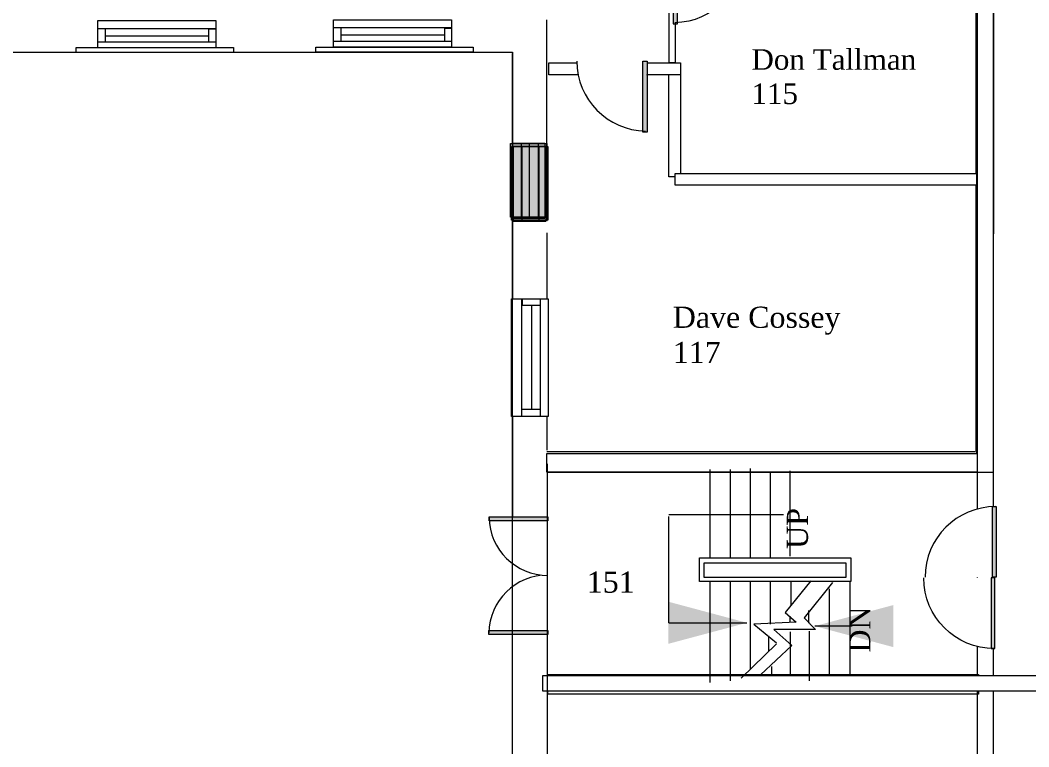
# Model space of a CAD drawing. Header units: inches. Extents: x -1989 to 2159, y -2212 to 2149.
# Drawn here: x -962 to -449, y -367 to 3 of the extents above; entities that cross this region are included whole.
import ezdxf

# ---------------------------------------------------------------- set-up
doc = ezdxf.new("R2010")
doc.units = ezdxf.units.IN
doc.header["$LTSCALE"] = 96
doc.header["$MEASUREMENT"] = 0
doc.layers.add('None', color=7, linetype='Continuous', lineweight=5)
doc.styles.add('Times', font='Times')

# ---------------------------------------------------------------- blocks, each defined once
blk = doc.blocks.new('*U25')
at = {"color": 7, "linetype": 'Continuous', "lineweight": 13}
blk.add_wipeout([(-922.6, 2.52), (-862.6, 2.52), (-862.6, -11.48), (-922.6, -11.48)], dxfattribs=at).dxf.layer = 'None'
at = {"layer": 'None', "color": 7, "linetype": 'Continuous', "lineweight": 13}
blk.add_lwpolyline([(-922.6, 2.52), (-862.6, 2.52), (-862.6, -11.48), (-922.6, -11.48)], close=True, dxfattribs=at)
at = {"color": 7, "linetype": 'Continuous', "lineweight": 13}
blk.add_wipeout([(-922.6, -1.48), (-862.6, -1.48), (-862.6, -8.48), (-922.6, -8.48)], dxfattribs=at).dxf.layer = 'None'
at = {"layer": 'None', "color": 7, "linetype": 'Continuous', "lineweight": 13}
blk.add_line((-922.35, -5.23), (-862.6, -5.23), dxfattribs=at)
blk.add_lwpolyline([(-922.6, -1.48), (-862.6, -1.48), (-862.6, -8.48), (-922.6, -8.48)], close=True, dxfattribs=at)
at = {"color": 7, "linetype": 'Continuous', "lineweight": 13}
for points in [[(-922.6, -1.48), (-918.85, -1.48), (-918.85, -8.48), (-922.6, -8.48)], [(-866.1, -1.73), (-862.6, -1.73), (-862.6, -8.48), (-866.1, -8.48)]]:
    blk.add_wipeout(points, dxfattribs=at).dxf.layer = 'None'
at = {"layer": 'None', "color": 7, "linetype": 'Continuous', "lineweight": 13}
for points in [[(-922.6, -1.48), (-918.85, -1.48), (-918.85, -8.48), (-922.6, -8.48)], [(-866.1, -1.73), (-862.6, -1.73), (-862.6, -8.48), (-866.1, -8.48)]]:
    blk.add_lwpolyline(points, close=True, dxfattribs=at)
blk = doc.blocks.new('*U26')
at = {"color": 7, "linetype": 'Continuous', "lineweight": 13}
blk.add_wipeout([(-802.67, 2.96), (-742.67, 2.96), (-742.67, -11.04), (-802.67, -11.04)], dxfattribs=at).dxf.layer = 'None'
at = {"layer": 'None', "color": 7, "linetype": 'Continuous', "lineweight": 13}
blk.add_lwpolyline([(-802.67, 2.96), (-742.67, 2.96), (-742.67, -11.04), (-802.67, -11.04)], close=True, dxfattribs=at)
at = {"color": 7, "linetype": 'Continuous', "lineweight": 13}
blk.add_wipeout([(-802.67, -1.04), (-742.67, -1.04), (-742.67, -8.04), (-802.67, -8.04)], dxfattribs=at).dxf.layer = 'None'
at = {"layer": 'None', "color": 7, "linetype": 'Continuous', "lineweight": 13}
blk.add_line((-802.42, -4.79), (-742.67, -4.79), dxfattribs=at)
blk.add_lwpolyline([(-802.67, -1.04), (-742.67, -1.04), (-742.67, -8.04), (-802.67, -8.04)], close=True, dxfattribs=at)
at = {"color": 7, "linetype": 'Continuous', "lineweight": 13}
for points in [[(-802.67, -1.04), (-798.92, -1.04), (-798.92, -8.04), (-802.67, -8.04)], [(-746.17, -1.29), (-742.67, -1.29), (-742.67, -8.04), (-746.17, -8.04)]]:
    blk.add_wipeout(points, dxfattribs=at).dxf.layer = 'None'
at = {"layer": 'None', "color": 7, "linetype": 'Continuous', "lineweight": 13}
for points in [[(-802.67, -1.04), (-798.92, -1.04), (-798.92, -8.04), (-802.67, -8.04)], [(-746.17, -1.29), (-742.67, -1.29), (-742.67, -8.04), (-746.17, -8.04)]]:
    blk.add_lwpolyline(points, close=True, dxfattribs=at)
blk = doc.blocks.new('*U37')
at = {"color": 7, "linetype": 'Continuous', "lineweight": 13}
blk.add_wipeout([(-712.17, -138.98), (-693.6, -138.98), (-693.6, -198.98), (-712.17, -198.98)], dxfattribs=at).dxf.layer = 'None'
at = {"layer": 'None', "color": 7, "linetype": 'Continuous', "lineweight": 13}
blk.add_lwpolyline([(-712.17, -138.98), (-693.6, -138.98), (-693.6, -198.98), (-712.17, -198.98)], close=True, dxfattribs=at)
at = {"color": 7, "linetype": 'Continuous', "lineweight": 13}
blk.add_wipeout([(-706.86, -138.98), (-697.58, -138.98), (-697.58, -198.98), (-706.86, -198.98)], dxfattribs=at).dxf.layer = 'None'
at = {"layer": 'None', "color": 7, "linetype": 'Continuous', "lineweight": 13}
blk.add_line((-701.89, -198.73), (-701.89, -138.98), dxfattribs=at)
blk.add_lwpolyline([(-706.86, -138.98), (-697.58, -138.98), (-697.58, -198.98), (-706.86, -198.98)], close=True, dxfattribs=at)
at = {"color": 7, "linetype": 'Continuous', "lineweight": 13}
for points in [[(-706.53, -138.98), (-697.58, -138.98), (-697.58, -142.48), (-706.53, -142.48)], [(-706.86, -195.23), (-697.58, -195.23), (-697.58, -198.98), (-706.86, -198.98)]]:
    blk.add_wipeout(points, dxfattribs=at).dxf.layer = 'None'
at = {"layer": 'None', "color": 7, "linetype": 'Continuous', "lineweight": 13}
for points in [[(-706.53, -138.98), (-697.58, -138.98), (-697.58, -142.48), (-706.53, -142.48)], [(-706.86, -195.23), (-697.58, -195.23), (-697.58, -198.98), (-706.86, -198.98)]]:
    blk.add_lwpolyline(points, close=True, dxfattribs=at)
blk = doc.blocks.new("3' dr rh")
at = {"color": 7, "linetype": 'Continuous', "lineweight": 5}
blk.add_wipeout([(-17.01, 17.49), (-10.17, 16.71), (-3.61, 14.62), (2.42, 11.3), (7.7, 6.88), (12.02, 1.53), (15.23, -4.56), (17.21, -11.15), (17.88, -18), (-17.62, -18)], dxfattribs=at).dxf.layer = 'None'
at = {"layer": 'None', "linetype": 'Continuous', "lineweight": 5}
blk.add_hatch(color=255, dxfattribs=at).paths.add_polyline_path([(-17.88, 18), (-15.62, 18), (-15.62, -18), (-17.88, -18)])
at = {"layer": 'None', "color": 7, "linetype": 'Continuous', "lineweight": 5}
blk.add_lwpolyline([(-17.88, 18), (-15.62, 18), (-15.62, -18), (-17.88, -18)], close=True, dxfattribs=at)
blk.add_arc((-17.62, -18), 35.5, 0, 88.9999, dxfattribs=at)
blk = doc.blocks.new("3' dr lh")
at = {"color": 7, "linetype": 'Continuous', "lineweight": 5}
blk.add_wipeout([(-18, 18.12), (-10.98, 17.43), (-4.22, 15.38), (2, 12.06), (7.46, 7.58), (11.93, 2.13), (15.26, -4.1), (17.31, -10.85), (18, -17.88), (-18, -17.88)], dxfattribs=at).dxf.layer = 'None'
at = {"layer": 'None', "linetype": 'Continuous', "lineweight": 5}
blk.add_hatch(color=255, dxfattribs=at).paths.add_polyline_path([(-18, -16.12), (18, -16.12), (18, -18.12), (-18, -18.12)])
at = {"layer": 'None', "color": 7, "linetype": 'Continuous', "lineweight": 5}
blk.add_lwpolyline([(-18, -16.12), (18, -16.12), (18, -18.12), (-18, -18.12)], close=True, dxfattribs=at)
blk.add_arc((-18, -17.88), 36, 0, 90, dxfattribs=at)
blk = doc.blocks.new("5' dbl dr")
at = {"color": 7, "linetype": 'Continuous', "lineweight": 5}
blk.add_wipeout([(-29.23, 15.06), (-23.45, 14.39), (-17.91, 12.63), (-12.81, 9.82), (-8.35, 6.09), (-4.7, 1.57), (-1.98, -3.58), (-0.31, -9.15), (0.25, -14.94), (-29.75, -14.94)], dxfattribs=at).dxf.layer = 'None'
at = {"layer": 'None', "linetype": 'Continuous', "lineweight": 5}
blk.add_hatch(color=255, dxfattribs=at).paths.add_polyline_path([(-30, 15.06), (-28, 15.06), (-28, -14.94), (-30, -14.94)])
at = {"layer": 'None', "color": 7, "linetype": 'Continuous', "lineweight": 5}
blk.add_lwpolyline([(-30, 15.06), (-28, 15.06), (-28, -14.94), (-30, -14.94)], close=True, dxfattribs=at)
blk.add_arc((-29.75, -14.94), 30, 0, 88.9998, dxfattribs=at)
at = {"color": 7, "linetype": 'Continuous', "lineweight": 5}
blk.add_wipeout([(0, -15.06), (0.56, -9.27), (2.23, -3.7), (4.95, 1.44), (8.6, 5.96), (13.06, 9.7), (18.16, 12.5), (23.7, 14.27), (29.48, 14.93), (30, -15.06)], dxfattribs=at).dxf.layer = 'None'
at = {"layer": 'None', "linetype": 'Continuous', "lineweight": 5}
blk.add_hatch(color=255, dxfattribs=at).paths.add_polyline_path([(27.88, 14.94), (29.88, 14.94), (29.88, -15.06), (27.88, -15.06)])
at = {"layer": 'None', "color": 7, "linetype": 'Continuous', "lineweight": 5}
blk.add_lwpolyline([(27.88, 14.94), (29.88, 14.94), (29.88, -15.06), (27.88, -15.06)], close=True, dxfattribs=at)
blk.add_arc((30, -15.06), 30, 91.0002, 180, dxfattribs=at)

msp = doc.modelspace()

# ---------------------------------------------------------------- hatches: boundary and pattern name
at = {"layer": 'None', "linetype": 'Continuous', "lineweight": 5}
for points in [[(-712.67, -60.04), (-694.17, -60.04), (-694.17, -97.54), (-712.67, -97.54)], [(-711.67, -60.04), (-695.17, -60.04), (-695.17, -98.04), (-711.67, -98.04)], [(-707.17, -60.04), (-698.67, -60.04), (-698.67, -98.04), (-707.17, -98.04)]]:
    msp.add_hatch(color=7, dxfattribs=at).paths.add_polyline_path(points)

# ---------------------------------------------------------------- linework, layer by layer
at = {"layer": 'None', "color": 7, "linetype": 'Continuous', "lineweight": 13}
for p, q in [((-467.19, 580.46), (-467.67, -225.04)), ((-475.92, -216.54), (-475.92, 400.96)), ((-694.26, -99.54), (-694.26, 2.96)), ((-1843.17, -13.54), (-711.67, -13.54)), ((-711.67, -13.54), (-711.67, -257.04)), ((-695.17, -60.04), (-711.67, -60.04)), ((-703.17, -60.04), (-703.17, -98.04)), ((-694.73, -61.61), (-711.23, -61.61)), ((-711.67, -98.04), (-695.17, -98.04)), ((-711.23, -99.61), (-694.73, -99.61)), ((-694.17, -105.54), (-694.17, -216.04)), ((-694.17, -216.79), (-476.17, -216.79)), ((-467.67, -225.79), (-694.26, -225.79))]:
    msp.add_line(p, q, dxfattribs=at)
at = {"layer": 'None', "color": 7, "linetype": 'Continuous', "lineweight": 5}
for p, q in [((-573.94, -248.88), (-632.13, -248.88)), ((-632.13, -303.88), (-632.13, -249.88)), ((-548.96, -283.38), (-563.38, -301.38)), ((-572.94, -298.57), (-567.44, -303.57)), ((-570.44, -303.57), (-570.44, -300.57)), ((-563.38, -301.38), (-557.61, -307.38)), ((-560.94, -304.07), (-560.94, -297.57)), ((-632.13, -303.88), (-592.44, -303.88)), ((-567.44, -303.57), (-588.94, -304.57)), ((-588.94, -304.57), (-577.44, -314.07)), ((-557.61, -307.38), (-578.76, -307.38)), ((-578.76, -307.38), (-569.63, -315.38)), ((-538.94, -305.57), (-557.94, -305.57)), ((-581.44, -310.57), (-581.44, -318.57))]:
    msp.add_line(p, q, dxfattribs=at)
at = {"layer": 'None', "color": 7, "linetype": 'Continuous', "lineweight": 13}
for points in [[(-712.67, -60.04), (-694.17, -60.04), (-694.17, -97.54), (-712.67, -97.54)], [(-711.67, -60.04), (-695.17, -60.04), (-695.17, -98.04), (-711.67, -98.04)], [(-707.17, -60.04), (-698.67, -60.04), (-698.67, -98.04), (-707.17, -98.04)], [(-712.23, -61.61), (-693.73, -61.61), (-693.73, -99.11), (-712.23, -99.11)], [(-711.23, -61.61), (-694.73, -61.61), (-694.73, -99.61), (-711.23, -99.61)], [(-706.73, -61.61), (-698.23, -61.61), (-698.23, -99.61), (-706.73, -99.61)]]:
    msp.add_lwpolyline(points, close=True, dxfattribs=at)
at = {"layer": 'None', "color": 7, "lineweight": 5}
for points in [[(-592.44, -303.88), (-632.43, -314.59), (-632.43, -293.16)], [(-557.94, -305.57), (-517.95, -294.85), (-517.95, -316.28)]]:
    msp.add_solid(points, dxfattribs=at)

# ---------------------------------------------------------------- texts
at = {"layer": 'None', "color": 7, "attachment_point": 1, "style": 'Times'}
for s, insert, char_height in [('Don Tallman\\P115', (-590.17, -12.04), 10.4605), ('Dave Cossey\\P117', (-630.17, -143.04), 10.7605), ('151', (-673.94, -277.8), 10.773)]:
    msp.add_mtext(s, dxfattribs=dict(at, insert=insert, char_height=char_height))
at = {"layer": 'None', "color": 7, "char_height": 10.773, "attachment_point": 1, "rotation": 90, "style": 'Times'}
for s, insert in [('UP', (-572.2, -266.28)), ('DN', (-540.42, -319.06))]:
    msp.add_mtext(s, dxfattribs=dict(at, insert=insert))

# ---------------------------------------------------------------- wipeouts: each hides what was drawn before it
at = {"color": 7, "linetype": 'Continuous', "lineweight": 9}
msp.add_wipeout([(-626.17, -19.04), (-626.17, -77.04), (-632.17, -77.04), (-632.17, -19.04)], dxfattribs=at).dxf.layer = 'None'

# ---------------------------------------------------------------- next in the draw order: linework, layer by layer
at = {"layer": 'None', "color": 7, "linetype": 'Continuous', "lineweight": 9}
msp.add_lwpolyline([(-626.17, -19.04), (-626.17, -77.04), (-632.17, -77.04), (-632.17, -19.04)], close=True, dxfattribs=at)

# ---------------------------------------------------------------- next in the draw order: block references
at = {"layer": 'None', "color": 7}
for name in ['*U25', '*U26', '*U37']:
    msp.add_blockref(name, (0, 0), dxfattribs=at)
at = {"layer": 'None', "color": 7, "rotation": 90}
msp.add_blockref("5' dbl dr", (-708.69, -279.82), dxfattribs=at)

# ---------------------------------------------------------------- next in the draw order: wipeouts: each hides what was drawn before it
at = {"color": 7, "linetype": 'Continuous', "lineweight": 5}
msp.add_wipeout([(-694.26, -217.75), (-474.73, -217.75), (-474.73, -227.23), (-694.26, -227.23)], dxfattribs=at).dxf.layer = 'None'

# ---------------------------------------------------------------- next in the draw order: linework, layer by layer
at = {"layer": 'None', "color": 7, "linetype": 'Continuous', "lineweight": 5}
for p, q in [((-711.73, -666.23), (-711.73, -14.23)), ((-590.88, -225.38), (-590.88, -327.57)), ((-580.69, -226.88), (-580.69, -304.57))]:
    msp.add_line(p, q, dxfattribs=at)
msp.add_lwpolyline([(-694.26, -217.75), (-474.73, -217.75), (-474.73, -227.23), (-694.26, -227.23)], close=True, dxfattribs=at)

# ---------------------------------------------------------------- next in the draw order: wipeouts: each hides what was drawn before it
at = {"color": 7, "linetype": 'Continuous', "lineweight": 9}
for points in [[(-933.6, -11.23), (-853.6, -11.23), (-853.6, -13.73), (-933.6, -13.73)], [(-811.67, -11.04), (-731.67, -11.04), (-731.67, -13.54), (-811.67, -13.54)], [(-626.17, -25.04), (-693.17, -25.04), (-693.17, -19.04), (-626.17, -19.04)]]:
    msp.add_wipeout(points, dxfattribs=at).dxf.layer = 'None'
at = {"color": 7, "linetype": 'Continuous', "lineweight": 5}
msp.add_wipeout([(-629.04, -75.23), (-471.73, -75.23), (-471.73, -81.23), (-629.04, -81.23)], dxfattribs=at).dxf.layer = 'None'

# ---------------------------------------------------------------- next in the draw order: linework, layer by layer
at = {"layer": 'None', "color": 7, "linetype": 'Continuous', "lineweight": 9}
for points in [[(-933.6, -11.23), (-853.6, -11.23), (-853.6, -13.73), (-933.6, -13.73)], [(-811.67, -11.04), (-731.67, -11.04), (-731.67, -13.54), (-811.67, -13.54)], [(-626.17, -25.04), (-693.17, -25.04), (-693.17, -19.04), (-626.17, -19.04)]]:
    msp.add_lwpolyline(points, close=True, dxfattribs=at)
at = {"layer": 'None', "color": 7, "linetype": 'Continuous', "lineweight": 5}
msp.add_lwpolyline([(-629.04, -75.23), (-471.73, -75.23), (-471.73, -81.23), (-629.04, -81.23)], close=True, dxfattribs=at)

# ---------------------------------------------------------------- next in the draw order: block references
at = {"layer": 'None', "color": 7, "rotation": 180}
msp.add_blockref("3' dr rh", (-661.04, -36.17), dxfattribs=at)

# ---------------------------------------------------------------- next in the draw order: wipeouts: each hides what was drawn before it
at = {"color": 7, "linetype": 'Continuous', "lineweight": 5}
msp.add_wipeout([(-467.26, 681.77), (-467.26, -650.23), (-475.26, -650.23), (-475.26, 681.77)], dxfattribs=at).dxf.layer = 'None'
at = {"color": 7, "linetype": 'Continuous', "lineweight": 9}
msp.add_wipeout([(-629.04, 30.96), (-629.04, -19.04), (-632.04, -19.04), (-632.04, 30.96)], dxfattribs=at).dxf.layer = 'None'

# ---------------------------------------------------------------- next in the draw order: linework, layer by layer
at = {"layer": 'None', "color": 7, "linetype": 'Continuous', "lineweight": 13}
for p, q in [((-466.75, 578.89), (-467.23, -226.61)), ((-475.48, -218.11), (-475.48, 399.39)), ((-467.23, -227.36), (-693.83, -227.36))]:
    msp.add_line(p, q, dxfattribs=at)
at = {"layer": 'None', "color": 7, "linetype": 'Continuous', "lineweight": 5}
for points in [[(-467.26, 681.77), (-467.26, -650.23), (-475.26, -650.23), (-475.26, 681.77)], [(-474.73, -340.23), (-693.73, -340.23), (-693.73, -330.25), (-474.73, -330.25)]]:
    msp.add_lwpolyline(points, close=True, dxfattribs=at)
at = {"layer": 'None', "color": 7, "linetype": 'Continuous', "lineweight": 9}
msp.add_lwpolyline([(-629.04, 30.96), (-629.04, -19.04), (-632.04, -19.04), (-632.04, 30.96)], close=True, dxfattribs=at)

# ---------------------------------------------------------------- next in the draw order: block references
at = {"layer": 'None', "color": 7, "xscale": -1, "rotation": 180}
msp.add_blockref("3' dr rh", (-612.11, 18.89), dxfattribs=at)
at = {"layer": 'None', "color": 7, "rotation": 90}
msp.add_blockref("3' dr lh", (-483.76, -262.75), dxfattribs=at)

# ---------------------------------------------------------------- next in the draw order: wipeouts: each hides what was drawn before it
at = {"color": 7, "linetype": 'Continuous', "lineweight": 5}
msp.add_wipeout([(-696.26, -330.75), (-180.26, -330.75), (-180.26, -338.75), (-696.26, -338.75)], dxfattribs=at).dxf.layer = 'None'

# ---------------------------------------------------------------- next in the draw order: linework, layer by layer
at = {"layer": 'None', "color": 7, "linetype": 'Continuous', "lineweight": 9}
msp.add_line((-694.04, -223.04), (-694.04, -649.04), dxfattribs=at)
at = {"layer": 'None', "color": 7, "linetype": 'Continuous', "lineweight": 5}
for p, q in [((-611.26, -225.88), (-611.26, -334.25)), ((-601.07, -225.88), (-601.07, -333.44)), ((-540.13, -273.38), (-540.13, -330.88)), ((-550.63, -286.57), (-550.63, -330.38)), ((-570.51, -308.57), (-570.51, -331.07)), ((-560.82, -308.07), (-560.82, -333.38)), ((-577.44, -314.57), (-595.44, -332.07)), ((-569.63, -315.38), (-585.63, -330.38)), ((-579.94, -326.07), (-579.94, -330.57))]:
    msp.add_line(p, q, dxfattribs=at)
msp.add_lwpolyline([(-696.26, -330.75), (-180.26, -330.75), (-180.26, -338.75), (-696.26, -338.75)], close=True, dxfattribs=at)

# ---------------------------------------------------------------- next in the draw order: block references
at = {"layer": 'None', "color": 7, "xscale": -1, "rotation": 90}
msp.add_blockref("3' dr lh", (-484.44, -299.02), dxfattribs=at)

# ---------------------------------------------------------------- next in the draw order: wipeouts: each hides what was drawn before it
at = {"color": 7, "linetype": 'Continuous', "lineweight": 5}
msp.add_wipeout([(-616.63, -270.88), (-539.63, -270.88), (-539.63, -282.88), (-616.63, -282.88)], dxfattribs=at).dxf.layer = 'None'

# ---------------------------------------------------------------- next in the draw order: linework, layer by layer
at = {"layer": 'None', "color": 7, "linetype": 'Continuous', "lineweight": 5}
msp.add_line((-570.44, -270.07), (-570.44, -226.57), dxfattribs=at)
msp.add_lwpolyline([(-616.63, -270.88), (-539.63, -270.88), (-539.63, -282.88), (-616.63, -282.88)], close=True, dxfattribs=at)

# ---------------------------------------------------------------- next in the draw order: wipeouts: each hides what was drawn before it
at = {"color": 7, "linetype": 'Continuous', "lineweight": 5}
msp.add_wipeout([(-614.13, -273.38), (-542.13, -273.38), (-542.13, -280.88), (-614.13, -280.88)], dxfattribs=at).dxf.layer = 'None'

# ---------------------------------------------------------------- next in the draw order: linework, layer by layer
at = {"layer": 'None', "color": 7, "linetype": 'Continuous', "lineweight": 5}
for p, q in [((-559.94, -282.57), (-572.94, -298.57)), ((-569.94, -295.07), (-569.94, -282.57))]:
    msp.add_line(p, q, dxfattribs=at)
msp.add_lwpolyline([(-614.13, -273.38), (-542.13, -273.38), (-542.13, -280.88), (-614.13, -280.88)], close=True, dxfattribs=at)

doc.saveas('drawing.dxf')
